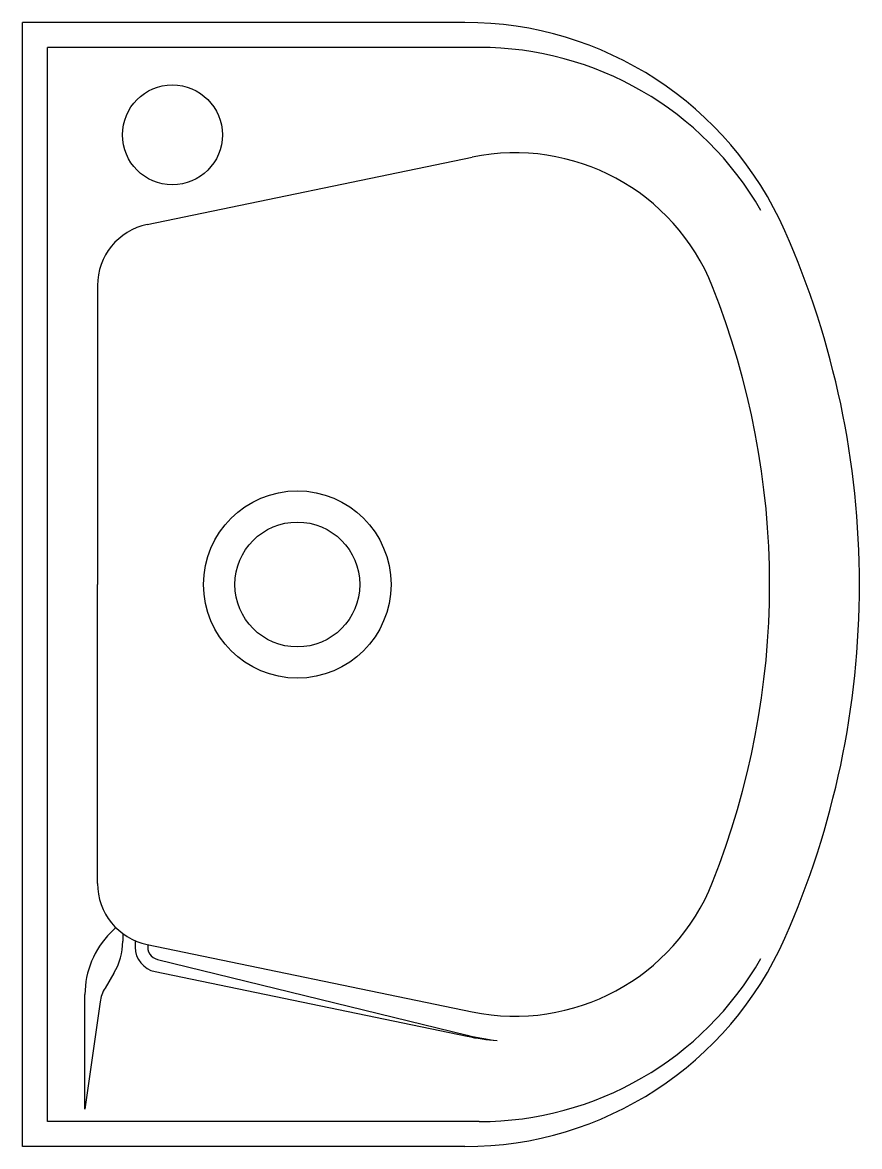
# Model space of a CAD drawing. Header units: millimetres. Extents: x -2918.227 to -2917.884, y 2975.467 to 2975.927.
import ezdxf

# ---------------------------------------------------------------- set-up
doc = ezdxf.new("R2010")
doc.units = ezdxf.units.MM
doc.header["$LTSCALE"] = 10
doc.layers.add('banheiro_louças', color=2, linetype='Continuous')

msp = doc.modelspace()

# ---------------------------------------------------------------- linework, layer by layer
at = {"layer": 'banheiro_louças'}
for p, q in [((-2918.226866131303, 2975.467099968408), (-2918.226866131303, 2975.927095500408)), ((-2918.045857572303, 2975.927095500408), (-2918.226866131303, 2975.927095500408)), ((-2918.216644008303, 2975.477322091408), (-2918.216644008303, 2975.916873377408)), ((-2918.039999137303, 2975.916873377408), (-2918.216644008303, 2975.916873377408)), ((-2918.175827975303, 2975.844427293408), (-2918.042916210303, 2975.871958805408)), ((-2918.196199762303, 2975.819403208407), (-2918.196199762303, 2975.697097734408)), ((-2918.196199762303, 2975.574792260408), (-2918.196199762303, 2975.697097734408)), ((-2918.175827975303, 2975.549768175408), (-2918.042916210303, 2975.522236663408)), ((-2918.039999137303, 2975.477322091408), (-2918.216644008303, 2975.477322091408)), ((-2918.045857572303, 2975.467099968408), (-2918.226866131303, 2975.467099968408))]:
    msp.add_line(p, q, dxfattribs=at)
at = {"layer": 'banheiro_louças', "color": 1}
for p, q in [((-2918.188714786303, 2975.556721929408), (-2918.190831857303, 2975.554604858407)), ((-2918.185872241303, 2975.554269389408), (-2918.185872241303, 2975.551091103408)), ((-2918.180761180303, 2975.551324717408), (-2918.180761180303, 2975.548672622408)), ((-2918.171575761303, 2975.543667805407), (-2918.044980452303, 2975.512682668408)), ((-2918.189481070302, 2975.537998135408), (-2918.193085887303, 2975.531955728407)), ((-2918.172612465303, 2975.538662988407), (-2918.044989618303, 2975.512227029408)), ((-2918.201310823303, 2975.482433152407), (-2918.201310823303, 2975.529306395408)), ((-2918.195099418303, 2975.526251945408), (-2918.201310823303, 2975.482433152407))]:
    msp.add_line(p, q, dxfattribs=at)
at = {"layer": 'banheiro_louças'}
msp.add_circle((-2918.165533393303, 2975.881095947408), 0.020444246, dxfattribs=at)
at = {"layer": 'banheiro_louças', "color": 1}
for radius in [0.038332961, 0.025555307]:
    msp.add_circle((-2918.114422778302, 2975.697097734408), radius, dxfattribs=at)
at = {"layer": 'banheiro_louças'}
for centre, radius, start, end in [((-2918.045857572303, 2975.783985779407), 0.143109721, 23.81598100000269, 90), ((-2918.039999147303, 2975.783985779407), 0.132887598, 29.86927000000187, 90), ((-2918.025292239303, 2975.786876915407), 0.086888045, 21.66556599999393, 101.7028139999997), ((-2918.170644454303, 2975.819403208407), 0.025555307, 101.7028139999997, 180), ((-2918.242710421303, 2975.697097734408), 0.3582854089999999, 0, 23.81598100000269), ((-2918.251292622303, 2975.697097734408), 0.330067967, 338.3344340000061, 21.66556599999393), ((-2918.242710421303, 2975.697097734408), 0.3582854089999999, 336.1840189999973, 0), ((-2918.170644454303, 2975.574792260408), 0.025555307, 180, 258.2971860000004), ((-2918.025292239303, 2975.607318553407), 0.086888045, 258.2971860000004, 338.3344340000061), ((-2918.045857572303, 2975.610209689407), 0.143109721, 270, 336.1840189999973), ((-2918.039999147303, 2975.610209689407), 0.132887598, 270, 330.1307299999981)]:
    msp.add_arc(centre, radius, start, end, dxfattribs=at)
at = {"layer": 'banheiro_louças', "color": 1}
for centre, radius, start, end in [((-2918.165533393303, 2975.529306395408), 0.03577743, 135.0000000000046, 180), ((-2918.211427549303, 2975.551091103408), 0.025555307, 329.1802769999946, 0), ((-2918.170539057302, 2975.548672622408), 0.010222123, 180, 258.2971860000004), ((-2918.170539057302, 2975.548672622408), 0.005111061, 168.2971860000048, 258.2971860000004), ((-2918.179918000303, 2975.524099948408), 0.015333184, 149.1802769999946, 171.9319559999938), ((-2918.025292239303, 2975.607318553407), 0.097110168, 258.2971860000004, 265.6571860000008), ((-2918.021893489303, 2975.607008576408), 0.097110168, 256.2468140000004, 263.6068140000013)]:
    msp.add_arc(centre, radius, start, end, dxfattribs=at)

doc.saveas('drawing.dxf')
